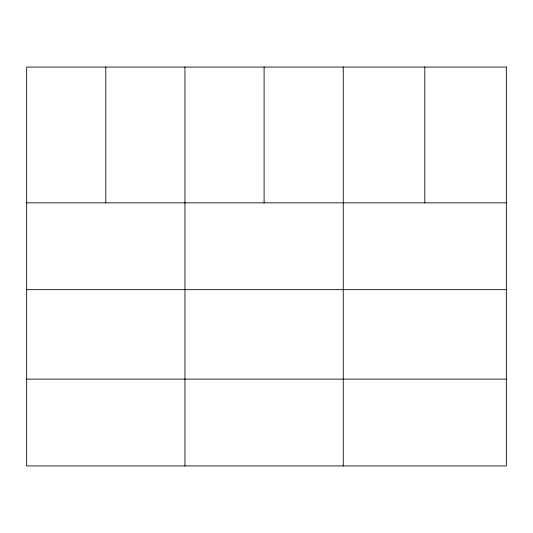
<?xml version="1.0" encoding="UTF-8"?>
<svg xmlns="http://www.w3.org/2000/svg" width="533" height="533" viewBox="0 0 533 533"><rect width="100%" height="100%" fill="white"/><g stroke="black" fill="none" stroke-linecap="round" stroke-linejoin="round"><path stroke-width="0.8" d="M26.65 202.853L506.35 202.853M26.65 289.672L506.35 289.672M26.65 379.123L506.35 379.123M424.801 67.058L424.801 202.853M343.252 67.058L343.252 465.942M264.101 67.058L264.101 202.853M184.951 67.058L184.951 465.942M105.801 67.058L105.801 202.853M506.35 67.058L26.65 67.058L26.65 465.942L506.35 465.942L506.35 67.058"/></g></svg>
